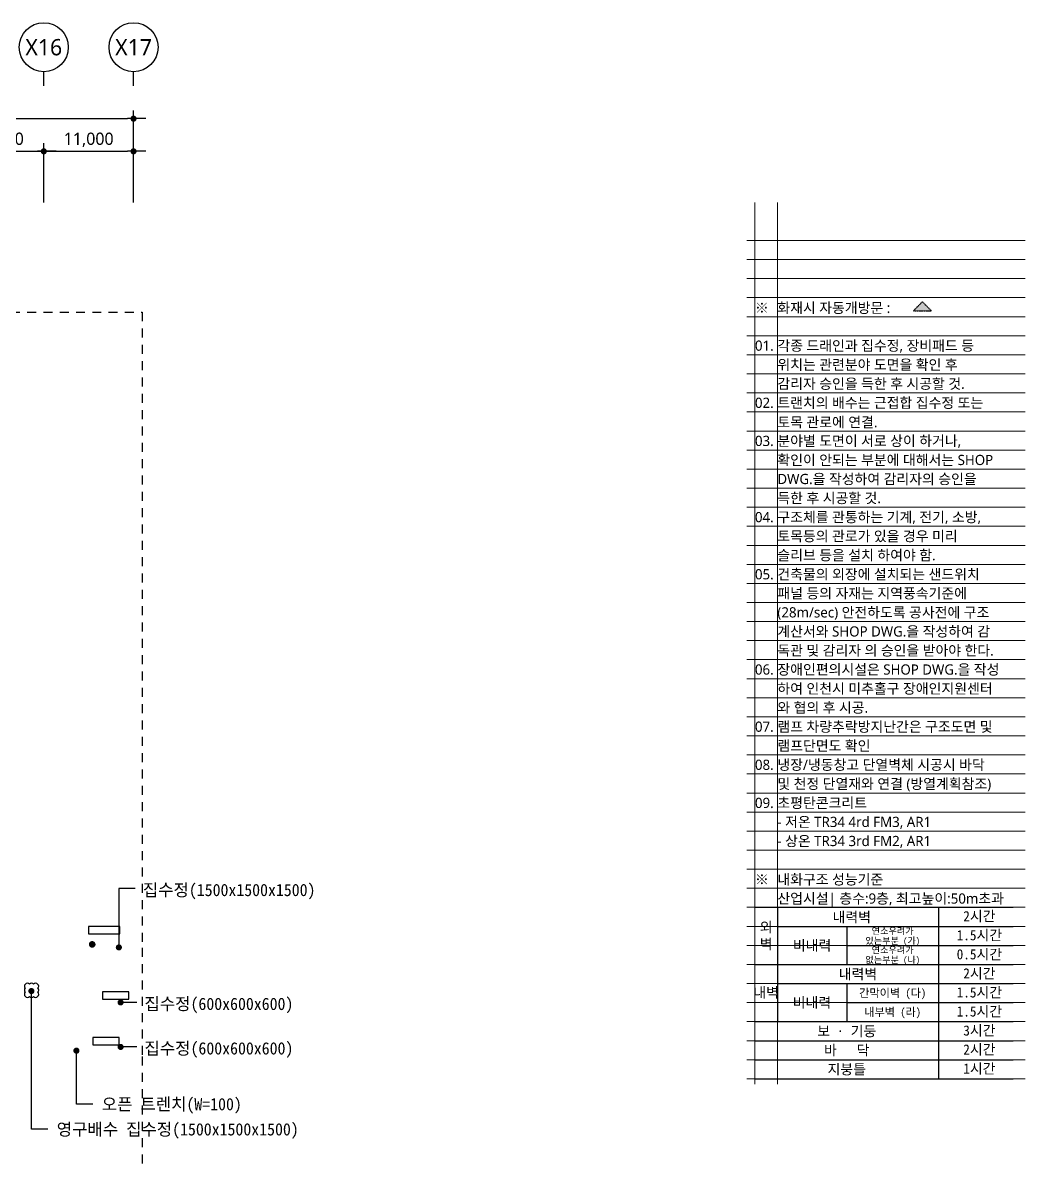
# Model space of a CAD drawing. Header units: millimetres. Extents: x 3546612 to 5615882, y 547008 to 3162891.
# Drawn here: x 5028530 to 5151369, y 647814 to 786891 of the extents above; entities that cross this region are included whole.
import ezdxf
from ezdxf.enums import TextEntityAlignment as Align

# ---------------------------------------------------------------- set-up
doc = ezdxf.new("R2010")
doc.units = ezdxf.units.MM
doc.linetypes.add('DASHDOTX2', pattern=[2, 1, -0.5, 0, -0.5])
doc.linetypes.add('HID', pattern=[2, 1.1, -0.9])
for name, color, linetype, lineweight in [('A-AXIS-BUBL', 7, 'Continuous', 25), ('A-DIMS', 7, 'Continuous', 25), ('A-FLXX-HID2', 3, 'HID', 25), ('A-MKXS-LEAD', 7, 'Continuous', 25), ('A-MKXS-MAK2', 3, 'DASHDOTX2', 25), ('A-MKXS-TEXT1', 3, 'Continuous', 25), ('A-XXXX-TXT2', 3, 'Continuous', 25), ('REV-202205', 20, 'Continuous', 25)]:
    doc.layers.add(name, color=color, linetype=linetype, lineweight=lineweight)
doc.layers.add('A-XXXX-NPLT', color=144, linetype='Continuous', lineweight=15, plot=False)
doc.styles.add('HY울릉도L', font='')
doc.styles.add('돋움체', font='')
doc.styles.add('맑은 고딕', font='malgun.ttf')
doc.styles.add('맑은고딕', font='malgun.ttf')
doc.styles.get('HY울릉도L').set_extended_font_data('HYwulM')
doc.styles.get('돋움체').set_extended_font_data('DotumChe')
doc.dimstyles.new('CDIM', dxfattribs={"dimtxt": 3, "dimasz": 1.5, "dimexe": 2, "dimexo": 1, "dimgap": 1, "dimtad": 1, "dimdec": 0, "dimrnd": 0.5, "dimzin": 0, "dimdsep": 32, "dimlunit": 6, "dimtxsty": 'HY울릉도L', "dimblk1": '_CIDOT', "dimblk2": '_CIDOT', "dimsah": 1, "dimcen": 5.5, "dimclrd": 2, "dimclre": 2, "dimclrt": 7, "dimadec": 0, "dimazin": 0, "dimtfac": 1, "dimtdec": 0, "dimtix": 1, "dimtmove": 2, "dimatfit": 1, "dimldrblk": '_CIDOT', "dimfxl": 1, "dimtolj": 1, "dimtzin": 0, "dimlwd": -1, "dimarcsym": 0})

# ---------------------------------------------------------------- blocks, each defined once
blk = doc.blocks.new('_CIDOT')
at = {"color": 0, "linetype": 'ByBlock'}
blk.add_line((2, 0), (-1, 0), dxfattribs=at)
at = {"color": 0, "linetype": 'ByBlock', "const_width": 0.5}
blk.add_lwpolyline([(-0.25, 0, 1), (0.25, 0, 1)], format="xyb", close=True, dxfattribs=at)
blk = doc.blocks.new('*D42')
at = {"layer": 'A-DIMS', "lineweight": -2, "transparency": 16777216}
for p, q in [((280693, 255621), (280693, 262871)), ((291693, 255621), (291693, 262871))]:
    blk.add_line(p, q, dxfattribs=at)
at = {"layer": 'A-DIMS', "transparency": 16777216}
blk.add_line((281443, 261871), (290943, 261871), dxfattribs=at)
at = {"layer": 'A-DIMS', "transparency": 16777216, "xscale": 750, "yscale": 750, "zscale": 750, "rotation": 180}
blk.add_blockref('_CIDOT', (280693, 261871), dxfattribs=at)
at = {"layer": 'A-DIMS', "transparency": 16777216, "xscale": 750, "yscale": 750, "zscale": 750}
blk.add_blockref('_CIDOT', (291693, 261871), dxfattribs=at)
at = {"layer": 'A-DIMS', "color": 3, "transparency": 16777216, "insert": (286193, 263275), "char_height": 1500, "attachment_point": 5, "style": '맑은고딕'}
blk.add_mtext('\\A1;11,000', dxfattribs=at)
blk = doc.blocks.new('*D43')
at = {"layer": 'A-DIMS', "lineweight": -2, "transparency": 16777216}
for p, q in [((126693, 255621), (126693, 266871)), ((302693, 255621), (302693, 266871))]:
    blk.add_line(p, q, dxfattribs=at)
at = {"layer": 'A-DIMS', "transparency": 16777216}
blk.add_line((127443, 265871), (301943, 265871), dxfattribs=at)
at = {"layer": 'A-DIMS', "transparency": 16777216, "xscale": 750, "yscale": 750, "zscale": 750, "rotation": 180}
blk.add_blockref('_CIDOT', (126693, 265871), dxfattribs=at)
at = {"layer": 'A-DIMS', "transparency": 16777216, "xscale": 750, "yscale": 750, "zscale": 750}
blk.add_blockref('_CIDOT', (302693, 265871), dxfattribs=at)
at = {"layer": 'A-DIMS', "color": 3, "transparency": 16777216, "insert": (214693, 267275), "char_height": 1500, "attachment_point": 5, "style": '맑은고딕'}
blk.add_mtext('\\A1;176,000', dxfattribs=at)
blk = doc.blocks.new('*D44')
at = {"layer": 'A-DIMS', "lineweight": -2, "transparency": 16777216}
for p, q in [((291693, 255621), (291693, 262871)), ((302693, 255621), (302693, 262871))]:
    blk.add_line(p, q, dxfattribs=at)
at = {"layer": 'A-DIMS', "transparency": 16777216}
blk.add_line((292443, 261871), (301943, 261871), dxfattribs=at)
at = {"layer": 'A-DIMS', "transparency": 16777216, "xscale": 750, "yscale": 750, "zscale": 750, "rotation": 180}
blk.add_blockref('_CIDOT', (291693, 261871), dxfattribs=at)
at = {"layer": 'A-DIMS', "transparency": 16777216, "xscale": 750, "yscale": 750, "zscale": 750}
blk.add_blockref('_CIDOT', (302693, 261871), dxfattribs=at)
at = {"layer": 'A-DIMS', "color": 3, "transparency": 16777216, "insert": (297193, 263275), "char_height": 1500, "attachment_point": 5, "style": '맑은고딕'}
blk.add_mtext('\\A1;11,000', dxfattribs=at)
blk = doc.blocks.new('NOTE(220317)')
at = {"layer": 'A-XXXX-NPLT'}
for p, q in [((1010649.8, 179732.7), (1010649.8, 175412.7)), ((1010759.8, 179732.7), (1010759.8, 175412.7)), ((1010609.8, 179546.1), (1011974.8, 179546.1)), ((1010609.8, 179452.7), (1011974.8, 179452.7)), ((1010609.8, 179359.4), (1011974.8, 179359.4)), ((1010609.8, 179266.1), (1011974.8, 179266.1)), ((1010609.8, 179172.7), (1011974.8, 179172.7)), ((1010609.8, 179079.4), (1011974.8, 179079.4)), ((1010609.8, 178986.1), (1011974.8, 178986.1)), ((1010609.8, 178892.7), (1011974.8, 178892.7)), ((1010609.8, 178799.4), (1011974.8, 178799.4)), ((1010609.8, 178706.1), (1011974.8, 178706.1)), ((1010609.8, 178612.7), (1011974.8, 178612.7)), ((1010609.8, 178519.4), (1011974.8, 178519.4)), ((1010609.8, 178426.1), (1011974.8, 178426.1)), ((1010609.8, 178332.7), (1011974.8, 178332.7)), ((1010609.8, 178239.4), (1011974.8, 178239.4)), ((1010609.8, 178146.1), (1011974.8, 178146.1)), ((1010609.8, 178052.7), (1011974.8, 178052.7)), ((1010609.8, 177959.4), (1011974.8, 177959.4)), ((1010609.8, 177866.1), (1011974.8, 177866.1)), ((1010609.8, 177772.7), (1011974.8, 177772.7)), ((1010609.8, 177679.4), (1011974.8, 177679.4)), ((1010609.8, 177586.1), (1011974.8, 177586.1)), ((1010609.8, 177492.7), (1011974.8, 177492.7)), ((1010609.8, 177399.4), (1011974.8, 177399.4)), ((1010609.8, 177306.1), (1011974.8, 177306.1)), ((1010609.8, 177212.7), (1011974.8, 177212.7)), ((1010609.8, 177119.4), (1011974.8, 177119.4)), ((1010609.8, 177026.1), (1011974.8, 177026.1)), ((1010609.8, 176932.7), (1011974.8, 176932.7)), ((1010609.8, 176839.4), (1011974.8, 176839.4)), ((1010609.8, 176746.1), (1011974.8, 176746.1)), ((1010609.8, 176652.7), (1011974.8, 176652.7)), ((1010609.8, 176559.4), (1011974.8, 176559.4)), ((1010609.8, 176466.1), (1011974.8, 176466.1)), ((1010609.8, 176372.7), (1011974.8, 176372.7)), ((1010609.8, 176279.4), (1011974.8, 176279.4)), ((1010609.8, 176186.1), (1011974.8, 176186.1)), ((1010609.8, 176092.7), (1011974.8, 176092.7)), ((1010609.8, 175999.4), (1011974.8, 175999.4)), ((1010609.8, 175906.1), (1011974.8, 175906.1)), ((1010609.8, 175812.7), (1011974.8, 175812.7)), ((1010609.8, 175719.4), (1011974.8, 175719.4)), ((1010609.8, 175626.1), (1011974.8, 175626.1)), ((1010609.8, 175532.7), (1011974.8, 175532.7)), ((1010609.8, 175439.4), (1011974.8, 175439.4))]:
    blk.add_line(p, q, dxfattribs=at)
blk = doc.blocks.new('NOTE_평면도')
h = blk.add_hatch(color=240)
h.dxf.hatch_style = 1
h.paths.add_polyline_path([(8008.9, 4986.8), (7986.9, 5008.8), (7964.9, 4986.8)])
for points in [[(7576.5, 3525.6), (8209, 3525.6)], [(7631.5, 3525.6), (7631.5, 3245.6)], [(8026.5, 3525.6), (8026.5, 3105.6)], [(7631.5, 3478.9), (8209, 3478.9)], [(7801.5, 3478.9), (7801.5, 3385.6)], [(7801.5, 3432.3), (8209, 3432.3)], [(7576.5, 3385.6), (8209, 3385.6)], [(7631.5, 3338.9), (8209, 3338.9)], [(7801.5, 3338.9), (7801.5, 3245.6)], [(7801.5, 3292.3), (8209, 3292.3)], [(7576.5, 3245.6), (8209, 3245.6)], [(7576.5, 3198.9), (8209, 3198.9)], [(7576.5, 3152.3), (8209, 3152.3)], [(7576.5, 3105.6), (8209, 3105.6)]]:
    blk.add_lwpolyline(points)
at = {"layer": 'A-MKXS-MAK2', "color": 240}
blk.add_lwpolyline([(8008.9, 4986.8), (7986.9, 5008.8), (7964.9, 4986.8)], close=True, dxfattribs=at)
at = {"layer": 'A-XXXX-TXT2', "style": '맑은 고딕'}
for s, p in [('화재시 자동개방문 : ', (7631.5, 4993.9)), ('※', (7576.5, 4993.9)), ('01.', (7576.5, 4901.4)), ('각종 드래인과 집수정, 장비패드 등', (7631.5, 4901.4)), ('위치는 관련분야 도면을 확인 후', (7631.5, 4854.8)), ('감리자 승인을 득한 후 시공할 것.', (7631.5, 4808.1)), ('02.', (7576.5, 4761.4)), ('트랜치의 배수는 근접합 집수정 또는', (7631.5, 4761.4)), ('토목 관로에 연결.', (7631.5, 4713.9)), ('03.', (7576.5, 4668.1)), ('분야별 도면이 서로 상이 하거나,', (7631.5, 4668.1)), ('확인이 안되는 부분에 대해서는 SHOP', (7631.5, 4621.4)), ('DWG.을 작성하여 감리자의 승인을', (7631.5, 4574.8)), ('득한 후 시공할 것.', (7631.5, 4528.1)), ('04.', (7576.5, 4481.4)), ('구조체를 관통하는 기계, 전기, 소방,', (7631.5, 4481.4)), ('토목등의 관로가 있을 경우 미리', (7631.5, 4434.8)), ('슬리브 등을 설치 하여야 함.', (7631.5, 4388.1)), ('05.', (7576.5, 4341.4)), ('건축물의 외장에 설치되는 샌드위치', (7631.5, 4341.4)), ('패널 등의 자재는 지역풍속기준에', (7631.5, 4294.8)), ('(28m/sec) 안전하도록 공사전에 구조', (7631.5, 4248.1)), ('계산서와 SHOP DWG.을 작성하여 감', (7631.5, 4201.4)), ('독관 및 감리자 의 승인을 받아야 한다.', (7631.5, 4154.8)), ('06.', (7576.5, 4108.1)), ('장애인편의시설은 SHOP DWG.을 작성', (7631.5, 4108.1)), ('하여 인천시 미추홀구 장애인지원센터', (7631.5, 4061.4)), ('와 협의 후 시공.', (7631.5, 4014.8)), ('07.', (7576.5, 3968.1)), ('램프 차량추락방지난간은 구조도면 및', (7631.5, 3968.1)), ('램프단면도 확인', (7631.5, 3921.4)), ('08.', (7576.5, 3874.8)), ('냉장/냉동창고 단열벽체 시공시 바닥', (7631.5, 3874.8)), ('및 천정 단열재와 연결 (방열계획참조)', (7631.5, 3828.1)), ('09.', (7576.5, 3781.4)), ('초평탄콘크리트', (7631.5, 3781.4)), ('- 저온 TR34 4rd FM3, AR1', (7631.5, 3734.8)), ('- 상온 TR34 3rd FM2, AR1', (7631.5, 3688.1)), ('※', (7576.5, 3593.9)), ('내화구조 성능기준', (7631.5, 3593.9)), ('산업시설| 층수:9층, 최고높이:50m초과', (7631.5, 3547.2))]:
    blk.add_text(s, height=25, dxfattribs=at).set_placement(p, align=Align.MIDDLE_LEFT)
at = {"layer": 'A-XXXX-TXT2', "style": '돋움체'}
for s, height, p in [('내력벽', 25, (7813.7, 3501.4)), ('2시간', 25, (8126.5, 3503.9)), ('연소우려가', 16, (7914, 3467.6)), ('있는부분 (가)', 16, (7914, 3443.6)), ('1.5시간', 25, (8126.5, 3457.3)), ('비내력', 25, (7716.5, 3432.3)), ('연소우려가', 16, (7914, 3420.9)), ('0.5시간', 25, (8126.5, 3410.6)), ('없는부분 (나)', 16, (7914, 3396.9)), ('내력벽', 25, (7829, 3362.3)), ('2시간', 25, (8126.5, 3363.9)), ('간막이벽 (다)', 20, (7914, 3315.6)), ('1.5시간', 25, (8126.5, 3317.3)), ('비내력', 25, (7716.1, 3292.3)), ('1.5시간', 25, (8126.5, 3270.6)), ('내부벽 (라)', 20, (7914, 3268.9)), ('보 · 기둥', 25, (7801.5, 3222.3)), ('3시간', 25, (8126.5, 3223.9)), ('바   닥', 25, (7801.5, 3175.6)), ('2시간', 25, (8126.5, 3177.3)), ('지붕틀', 25, (7801.5, 3128.9)), ('1시간', 25, (8126.5, 3130.6))]:
    blk.add_text(s, height=height, dxfattribs=at).set_placement(p, align=Align.MIDDLE_CENTER)
at = {"layer": 'A-XXXX-TXT2', "char_height": 25, "attachment_point": 5, "style": '맑은 고딕'}
for s, width, insert in [('{\\fDotumChe|b0|i0|c129|p49;외\\P벽}', 24.9, (7604, 3455.1)), ('{\\fDotumChe|b0|i0|c129|p49;내벽}', 25, (7604, 3315.6))]:
    blk.add_mtext_dynamic_manual_height_columns(s, width=width, gutter_width=125, heights=[0], dxfattribs=dict(at, insert=insert))
blk = doc.blocks.new('DIM(210222)')
for p, q in [((291693, 269870.6), (291693, 271620.6)), ((302693, 269870.6), (302693, 271620.6))]:
    blk.add_line(p, q)
at = {"layer": 'A-AXIS-BUBL', "ltscale": 0.2}
for centre in [(291693, 274620.6), (302693, 274620.6)]:
    blk.add_circle(centre, 3000, dxfattribs=at)
at = {"layer": 'A-XXXX-TXT2', "ltscale": 0.2, "style": '맑은고딕'}
for s, p in [('X16', (291693, 274620.6)), ('X17', (302693, 274620.6))]:
    blk.add_text(s, height=2000, dxfattribs=at).set_placement(p, align=Align.MIDDLE)
at = {"layer": 'A-DIMS'}
for p1, p2, distance, picture, middle in [((126693, 255120.6), (302693, 255120.6), 10750, '*D43', (214693, 267275.5)), ((280693, 255120.6), (291693, 255120.6), 6750, '*D42', (286193, 263275.5)), ((291693, 255120.6), (302693, 255120.6), 6750, '*D44', (297193, 263275.5))]:
    dim = blk.add_aligned_dim(p1=p1, p2=p2, distance=distance, dimstyle='CDIM', override={"dimscale": 500, "dimtxsty": '맑은고딕', "dimclrd": 256, "dimclre": 256, "dimclrt": 3}, dxfattribs=at)
    dim.commit()
    dim.dimension.update_dxf_attribs({"geometry": picture, "text_midpoint": middle})

msp = doc.modelspace()

# ---------------------------------------------------------------- linework, layer by layer
at = {"layer": 'A-FLXX-HID2', "ltscale": 1000}
msp.add_lwpolyline([(4909061.8, 704966), (4909061.8, 751441.2), (5043161.8, 751441.2), (5043161.8, 673591.2), (5043161.8, 673591.2), (5043161.8, 660291.2), (5043161.8, 660291.2), (5043161.8, 587591.2), (5009061.8, 587591.2), (5009061.8, 603419.7)], dxfattribs=at)
at = {"layer": 'A-MKXS-LEAD'}
for points in [[(5042311.8, 680850.2), (5040311.8, 680850.2), (5040311.8, 673641.2)], [(5031596.7, 651362.6), (5029596.7, 651362.6), (5029596.7, 668296.2)], [(5042511.8, 666903.7), (5040511.8, 666903.7), (5040511.8, 666891.2)], [(5037111.8, 654442.5), (5035111.8, 654442.5), (5035111.8, 660991.2)], [(5042511.8, 661453.7), (5040511.8, 661453.7), (5040511.8, 661441.2)]]:
    msp.add_lwpolyline(points, dxfattribs=at)
for points, const_width in [([(5036837, 674027.4, 1), (5037251.6, 673986, 1)], 400), ([(5040124.3, 673641.2, 1), (5040499.3, 673641.2, 1)], 375), ([(5029409.2, 668296.2, -1), (5029784.2, 668296.2, -1)], 375), ([(5040337.9, 666903.7, 1), (5040712.9, 666903.7, 1)], 375), ([(5034924.3, 660991.2, -1), (5035299.3, 660991.2, -1)], 375), ([(5040337.9, 661453.7, 1), (5040712.9, 661453.7, 1)], 375)]:
    msp.add_lwpolyline(points, format="xyb", close=True, dxfattribs=dict(at, const_width=const_width))
at = {"layer": 'A-XXXX-TXT2', "color": 0, "ltscale": 100}
for points in [[(5036597.8, 676195.8), (5036597.8, 675295.8), (5040426.2, 675295.8), (5040426.2, 676195.8)], [(5038304.5, 668210.6), (5038304.5, 667310.6), (5041539.9, 667310.6), (5041539.9, 668210.6)], [(5037102.8, 662604.9), (5037102.8, 661704.9), (5040338.2, 661704.9), (5040338.2, 662604.9)]]:
    msp.add_lwpolyline(points, close=True, dxfattribs=at)
at = {"layer": 'REV-202205'}
msp.add_lwpolyline([(5028861.8, 667641.2, 0.52056705), (5029361.8, 667641.2, 0.52056705), (5029861.8, 667641.2, 0.52056705), (5030361.8, 667641.2, 0.52056705), (5030361.8, 668141.2, 0.52056705), (5030361.8, 668641.2, 0.52056705), (5030361.8, 669141.2, 0.52056705), (5029861.8, 669141.2, 0.52056705), (5029361.8, 669141.2, 0.52056705), (5028861.8, 669141.2, 0.52056705), (5028861.8, 668641.2, 0.52056705), (5028861.8, 668141.2, 0.52056705)], format="xyb", close=True, dxfattribs=at)

# ---------------------------------------------------------------- block references
msp.add_blockref('DIM(210222)', (4739418.8, 509270.6))
for name, p, xscale, yscale, zscale in [('NOTE(220317)', (-20148001.6, -3728435.1), 25, 25, 25), ('NOTE_평면도', (4739418.8, 502270.6), 50, 50, 50)]:
    msp.add_blockref(name, p, dxfattribs=dict(xscale=xscale, yscale=yscale, zscale=zscale))

# ---------------------------------------------------------------- texts
at = {"layer": 'A-MKXS-TEXT1', "style": '돋움체'}
for s, p in [('집수정(1500x1500x1500)', (5043243.6, 680675.2)), ('집수정(600x600x600)', (5043443.6, 666728.7)), ('집수정(600x600x600)', (5043443.6, 661278.7)), ('오픈 트렌치(W=100)', (5038208.9, 654442.5)), ('영구배수 집수정(1500x1500x1500)', (5032693.8, 651362.6))]:
    msp.add_text(s, height=1500, dxfattribs=at).set_placement(p, align=Align.MIDDLE_LEFT)

doc.saveas('drawing.dxf')
